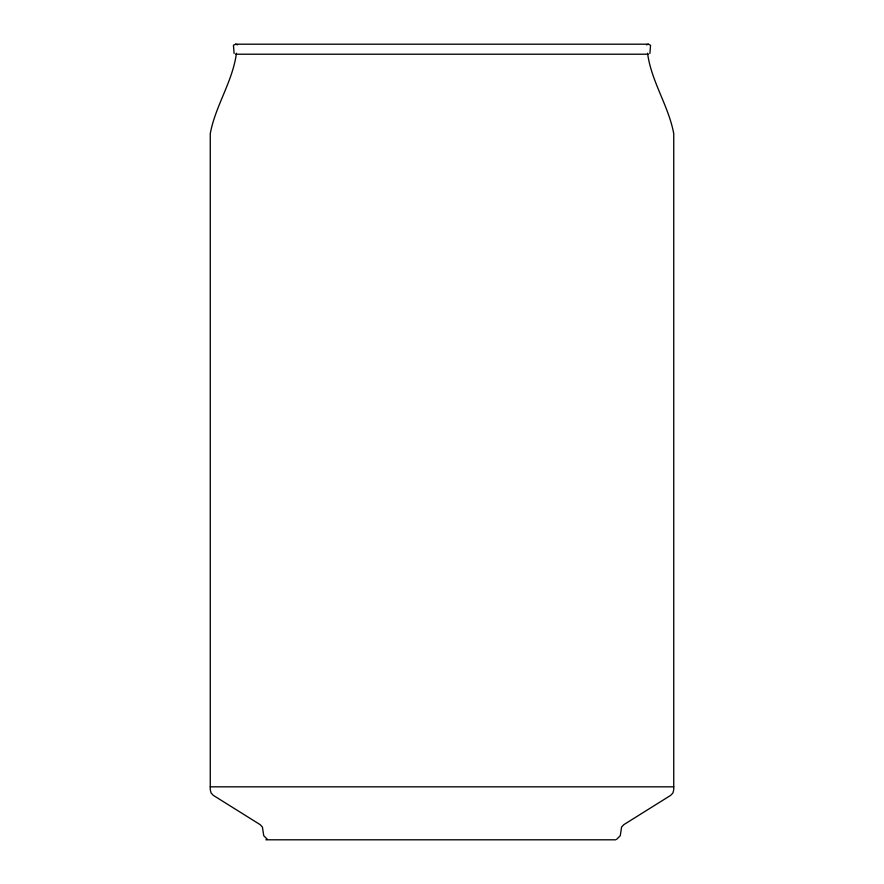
<?xml version="1.0" encoding="UTF-8"?>
<svg xmlns="http://www.w3.org/2000/svg" width="884" height="884" viewBox="0 0 884 884"><rect width="100%" height="100%" fill="white"/><g stroke="black" fill="none" stroke-linecap="round" stroke-linejoin="round"><path stroke-width="1.33" d="M236.437 53.217C232.691 81.593 215.298 106.003 210.259 133.672L210.259 789.788L211.099 792.992L213.375 795.401L260.117 824.617L262.404 827.015L263.741 835.711L267.322 839.292M649.884 53.537L650.558 45.272L648.414 44.2L235.586 44.2L233.442 45.272L234.116 53.537M646.447 44.808L648.414 44.2M616.678 839.292L620.259 835.711L621.596 827.015L623.883 824.617L670.625 795.401L672.901 792.992L673.741 789.788L673.741 133.672C668.702 106.003 651.309 81.593 647.563 53.217M235.752 54.211L648.248 54.211M210.259 786.826L673.741 786.826M265.885 839.8L615.761 839.8M235.586 44.2L237.553 44.808"/></g></svg>
